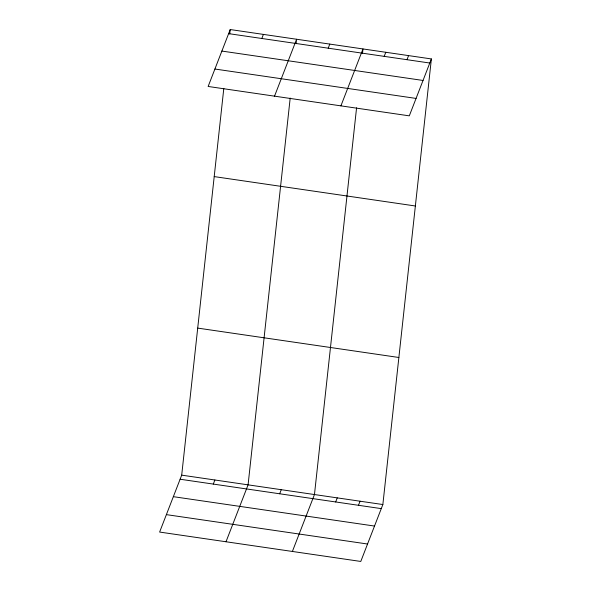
<?xml version="1.0" encoding="UTF-8"?>
<svg xmlns="http://www.w3.org/2000/svg" width="591" height="591" viewBox="0 0 591 591"><rect width="100%" height="100%" fill="white"/><g stroke="black" fill="none" stroke-linecap="round" stroke-linejoin="round"><path stroke-width="0.89" d="M431.378 58.937L409.304 115.851L208.143 86.463L230.217 29.55L431.378 58.937L382.857 504.537L360.783 561.45L159.622 532.063L181.696 475.149L223.812 88.369M229.736 34.005L230.217 29.55M290.196 98.069L248.08 484.849L226.006 541.755M296.121 43.704L296.601 39.25L274.527 96.163M356.58 107.769L314.464 494.541L292.382 551.455M362.497 53.404L362.985 48.95L340.911 105.863M261.828 38.489L263.409 34.396M328.212 48.189L329.793 44.096M213.299 484.081L214.888 479.995M384.194 56.367L385.783 52.281M406.992 59.698L408.58 55.613M279.683 493.781L281.272 489.695M335.673 501.966L337.262 497.873M358.471 505.29L360.059 501.205M228.636 33.635L429.79 63.03M221.876 51.07L423.03 80.457M214.91 69.029L416.064 98.424M214.208 176.598L415.362 205.986M197.712 328.101L398.866 357.489M181.696 475.149L382.857 504.537M180.107 479.235L381.269 508.622M173.348 496.669L374.509 526.056M166.381 514.628L367.543 544.015"/></g></svg>
